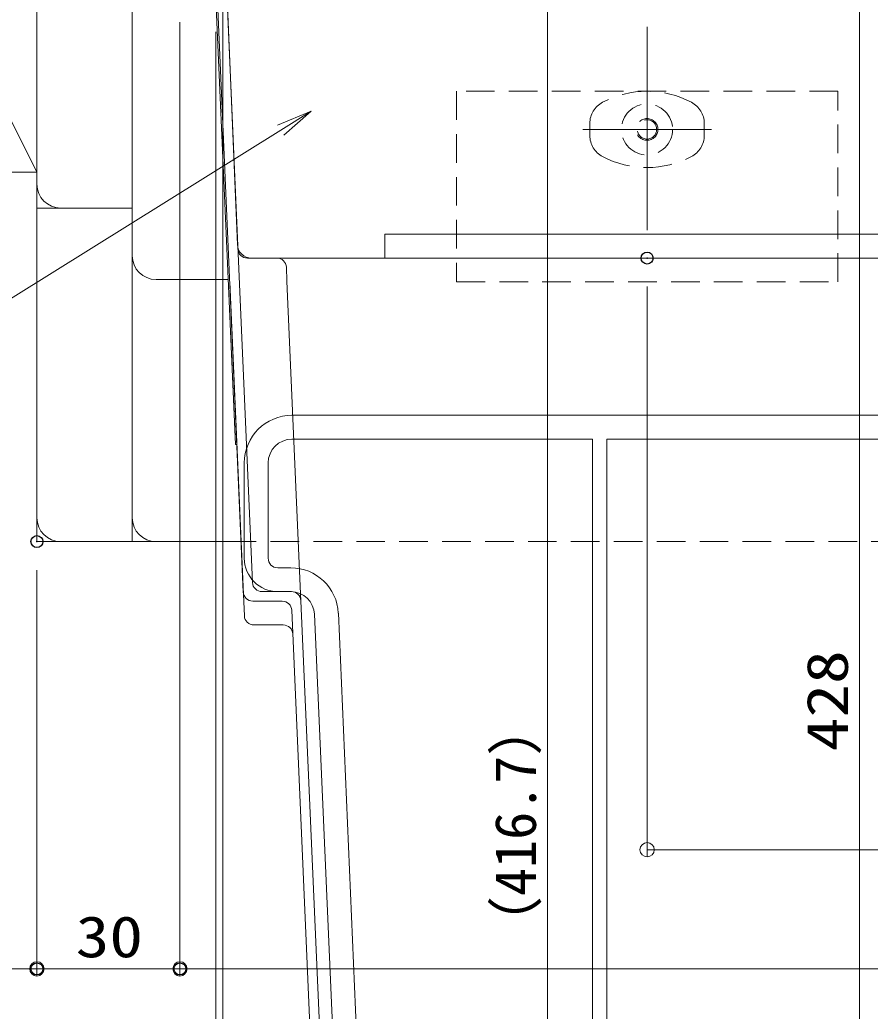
# Model space of a CAD drawing. Units: millimetres, scale not verified. Extents: x -800 to 800, y -554 to 554.
# Drawn here: x -248.9 to -70.6, y -199.6 to 8.4 of the extents above; entities that cross this region are included whole.
import ezdxf
from ezdxf.enums import TextEntityAlignment as Align

# ---------------------------------------------------------------- set-up
doc = ezdxf.new("R2010")
doc.units = ezdxf.units.MM
doc.header["$LTSCALE"] = 5
doc.header["$PDMODE"] = 32
doc.header["$PDSIZE"] = 2.5
doc.linetypes.add('CHAIN2', pattern=[12, 9, -1, 1, -1])
doc.linetypes.add('DASHED1', pattern=[1.8, 1.2, -0.6])
for name, color, linetype, lineweight in [('0-4_SUNPO', 1, 'Continuous', 9), ('0-5_0', 7, 'Continuous', 9), ('0-C_7', 134, 'CHAIN2', 9), ('0-D_（別）根太', 7, 'Continuous', 9), ('0-F_補助根太断熱材（Ｃ）', 7, 'Continuous', 9), ('1-6_（断熱） 補助根太断熱材（6HKD）', 3, 'DASHED1', 9), ('1-A_（ＯＰ） 仕切板295', 2, 'Continuous', 9), ('1-B_（収納） 本体600EDR', 2, 'Continuous', 9), ('1-C_（断熱） 中蓋断熱材（6TF）', 1, 'Continuous', 9)]:
    doc.layers.add(name, color=color, linetype=linetype, lineweight=lineweight)
doc.layers.add('0-6_DEFPOINTS', color=7, linetype='Continuous')
doc.styles.add('ＭＳ ゴシック', font='')
doc.styles.get('ＭＳ ゴシック').set_extended_font_data('MS Gothic')

# ---------------------------------------------------------------- blocks, each defined once
blk = doc.blocks.new('_ORIGIN')
at = {"layer": '0-5_0', "color": 1}
blk.add_line((0, 0), (-5, 0), dxfattribs=at)
blk.add_circle((0, 0), 2.5, dxfattribs=at)
blk = doc.blocks.new('MLeader15')
at = {"layer": '0-4_SUNPO', "color": 7}
blk.add_line((-187.835, -10.765), (-194.198, -14.734), dxfattribs=at)
at = {"layer": '0-4_SUNPO'}
blk.add_line((-259.071, -54.52), (-305.871, -54.52), dxfattribs=at)
at = {"layer": '0-4_SUNPO', "color": 7}
blk.add_lwpolyline([(-194.86, -13.673), (-187.835, -10.765), (-193.537, -15.794)], dxfattribs=at)
at = {"layer": '0-4_SUNPO'}
blk.add_lwpolyline([(-194.198, -14.734), (-257.991, -54.52), (-259.071, -54.52)], dxfattribs=at)
at = {"layer": '0-4_SUNPO', "color": 2, "style": 'ＭＳ ゴシック', "width": 0.75}
blk.add_text('中蓋断熱材', height=8.651, dxfattribs=at).set_placement((-306.351, -54.549), align=Align.BOTTOM_LEFT)

msp = doc.modelspace()

# ---------------------------------------------------------------- linework, layer by layer
at = {"layer": '0-4_SUNPO'}
for p, q in [((-72.823, 52.423), (-72.823, -369.577)), ((-138.234, 41.123), (-138.234, -369.577)), ((-206.328, 29.264), (-206.328, -462.462)), ((-215.332, 7.923), (-215.332, -192.247)), ((-215.332, 7.923), (-215.332, -192.247)), ((-207.827, 5.923), (-207.827, -487.462)), ((-117.347, -47.577), (-117.347, -167.247)), ((-245.332, -107.077), (-245.332, -192.247)), ((-245.332, -107.077), (-245.332, -192.247)), ((-114.347, -165.747), (229.683, -165.747)), ((-287.332, -190.747), (-248.332, -190.747)), ((-242.332, -190.747), (-218.332, -190.747)), ((-212.332, -190.747), (327.668, -190.747))]:
    msp.add_line(p, q, dxfattribs=at)
at = {"layer": '0-6_DEFPOINTS'}
for p in [(-117.347, -41.577), (-245.332, -101.077), (-245.332, -101.077), (-245.332, -101.077), (-245.332, -190.747), (-215.332, -190.747)]:
    msp.add_point(p, dxfattribs=at)
at = {"layer": '0-C_7'}
for p, q in [((-117.347, -35.751), (-117.347, 6.979)), ((-103.854, -14.577), (-130.839, -14.577))]:
    msp.add_line(p, q, dxfattribs=at)
at = {"layer": '0-D_（別）根太'}
msp.add_line((-290.332, 66.423), (-245.332, -23.577), dxfattribs=at)
msp.add_lwpolyline([(-290.332, 66.423), (-245.332, 66.423), (-245.332, -23.577), (-290.332, -23.577)], close=True, dxfattribs=at)
at = {"layer": '0-F_補助根太断熱材（Ｃ）'}
for p, q in [((-245.332, 13.923), (-245.332, -101.077)), ((-225.332, 13.423), (-225.332, -41.077)), ((-203.696, -80.708), (-207.702, 11.054)), ((-245.332, 8.923), (-245.332, -96.077)), ((-245.332, -31.077), (-245.282, -31.077)), ((-240.332, -31.077), (-225.332, -31.077)), ((-220.332, -46.077), (-205.208, -46.077)), ((-203.388, -80.708), (-203.696, -80.708)), ((-202.499, -101.077), (-245.332, -101.077))]:
    msp.add_line(p, q, dxfattribs=at)
msp.add_lwpolyline([(-225.332, -101.077), (-225.332, -31.077), (-245.332, -31.077)], dxfattribs=at)
for centre in [(-240.332, -26.077), (-220.332, -41.077), (-240.332, -96.077), (-220.332, -96.077)]:
    msp.add_arc(centre, 5, 180, 270, dxfattribs=at)
at = {"layer": '1-6_（断熱） 補助根太断熱材（6HKD）'}
for p, q in [((-77.332, -6.577), (-157.332, -6.577)), ((-157.332, -6.577), (-157.332, -46.577)), ((-129.376, -13.311), (-129.376, -15.844)), ((-105.376, -15.844), (-105.376, -13.311))]:
    msp.add_line(p, q, dxfattribs=at)
msp.add_lwpolyline([(-157.332, -46.577), (-77.332, -46.577), (-77.332, -6.577)], dxfattribs=at)
for radius in [5.35, 2.281, 2.025]:
    msp.add_circle((-117.376, -14.577), radius, dxfattribs=at)
for centre, radius, start, end in [((-117.376, -26.577), 20, 62.18186, 117.81814), ((-124.376, -13.311), 5, 117.81814, 180), ((-110.376, -13.311), 5, 0, 62.18186), ((-124.376, -15.844), 5, 180, 242.18186), ((-110.376, -15.844), 5, 297.81814, 0), ((-117.376, -2.577), 20, 242.18186, 297.81814)]:
    msp.add_arc(centre, radius, start, end, dxfattribs=at)
at = {"layer": '1-A_（ＯＰ） 仕切板295'}
for p, q in [((57.668, -74.577), (-191.832, -74.577)), ((-128.832, -79.577), (-128.832, -364.577)), ((-125.832, -79.577), (-54.832, -79.577)), ((-125.832, -79.577), (-125.832, -364.577)), ((-201.832, -84.577), (-201.832, -104.577)), ((-196.832, -84.577), (-196.832, -104.577)), ((-194.832, -106.577), (-192.102, -106.577)), ((-194.832, -111.577), (-192.102, -111.577)), ((-187.107, -116.342), (-176.483, -360.013)), ((-182.112, -116.124), (-171.488, -359.795))]:
    msp.add_line(p, q, dxfattribs=at)
msp.add_lwpolyline([(-191.832, -79.577), (-191.438, -79.577), (-128.832, -79.577)], dxfattribs=at)
for centre, radius, start, end in [((-191.832, -84.577), 10, 90, 180), ((-191.832, -84.577), 5, 90, 180), ((-194.832, -104.577), 7, 180, 270), ((-194.832, -104.577), 2, 180, 270), ((-192.102, -116.577), 10, 2.70063, 90), ((-192.102, -116.577), 5, 2.70063, 90)]:
    msp.add_arc(centre, radius, start, end, dxfattribs=at)
at = {"layer": '1-B_（収納） 本体600EDR'}
for p, q in [((-192.886, -46.41), (-193.013, -43.49)), ((-192.886, -46.41), (-189.951, -113.623)), ((-198.126, -111.577), (-191.955, -111.577)), ((-190.021, -112.031), (-189.957, -113.49)), ((-201.818, -116.664), (-201.946, -113.744)), ((-193.87, -113.577), (-200.039, -113.577)), ((-189.957, -113.49), (-178.729, -370.664)), ((-180.317, -380.143), (-191.872, -115.49)), ((-199.82, -118.577), (-193.652, -118.577))]:
    msp.add_line(p, q, dxfattribs=at)
for points in [[(-202.037, -111.664), (-207.52, 13.923), (-209.117, 50.51)], [(-207.123, 50.641), (-205.524, 14.01), (-200.124, -109.664)], [(-201.182, -41.577), (-195.011, -41.577), (57.668, -41.577)], [(-204.88, -46.531), (-202.499, -101.077), (-201.946, -113.744)]]:
    msp.add_lwpolyline(points, dxfattribs=at)
for centre, start, end in [((-201.182, -39.577), 182.5, 270), ((-195.011, -43.577), 2.5, 90), ((-198.126, -109.577), 182.5, 270), ((-200.039, -111.577), 182.5, 270), ((-191.955, -113.577), 2.5, 90), ((-193.87, -115.577), 2.5, 90), ((-199.82, -116.577), 182.5, 270), ((-193.652, -120.577), 2.5, 90)]:
    msp.add_arc(centre, 2, start, end, dxfattribs=at)
at = {"layer": '1-C_（断熱） 中蓋断熱材（6TF）'}
for p, q in [((-206.331, 35.336), (-203.292, -38.7)), ((57.668, -36.577), (-172.332, -36.577)), ((-172.332, -36.577), (-172.332, -41.577)), ((57.668, -41.577), (-200.295, -41.577))]:
    msp.add_line(p, q, dxfattribs=at)
at = {"layer": '1-C_（断熱） 中蓋断熱材（6TF）', "color": 3, "linetype": 'DASHED1'}
msp.add_line((43.668, -101.077), (-202.499, -101.077), dxfattribs=at)
at = {"layer": '1-C_（断熱） 中蓋断熱材（6TF）'}
msp.add_arc((-200.295, -38.577), 3, 182.35, 270, dxfattribs=at)

# ---------------------------------------------------------------- block references
at = {"layer": '0-4_SUNPO'}
msp.add_blockref('MLeader15', (0, 0), dxfattribs=at)
at = {"layer": '0-4_SUNPO', "xscale": 0.6, "yscale": 0.6, "rotation": 180}
for p in [(-117.347, -165.747), (-245.332, -190.747), (-215.332, -190.747)]:
    msp.add_blockref('_ORIGIN', p, dxfattribs=at)
at = {"layer": '0-4_SUNPO', "xscale": 0.6, "yscale": 0.6}
for p in [(-245.332, -190.747), (-215.332, -190.747)]:
    msp.add_blockref('_ORIGIN', p, dxfattribs=at)

# ---------------------------------------------------------------- texts
at = {"layer": '0-4_SUNPO', "color": 2, "style": 'ＭＳ ゴシック', "width": 1.2}
msp.add_text('428', height=8.651, rotation=90, dxfattribs=at).set_placement((-72.657, -145.076), align=Align.BOTTOM_LEFT)
at = {"layer": '0-4_SUNPO', "color": 2, "style": 'ＭＳ ゴシック'}
msp.add_text('（416.7）', height=8.651, rotation=90, dxfattribs=at).set_placement((-138.069, -187.24), align=Align.BOTTOM_LEFT)
at = {"layer": '0-4_SUNPO', "color": 2, "style": 'ＭＳ ゴシック', "width": 1.2}
msp.add_text('30', height=8.651, dxfattribs=at).set_placement((-237.189, -190.913), align=Align.BOTTOM_LEFT)

doc.saveas('drawing.dxf')
